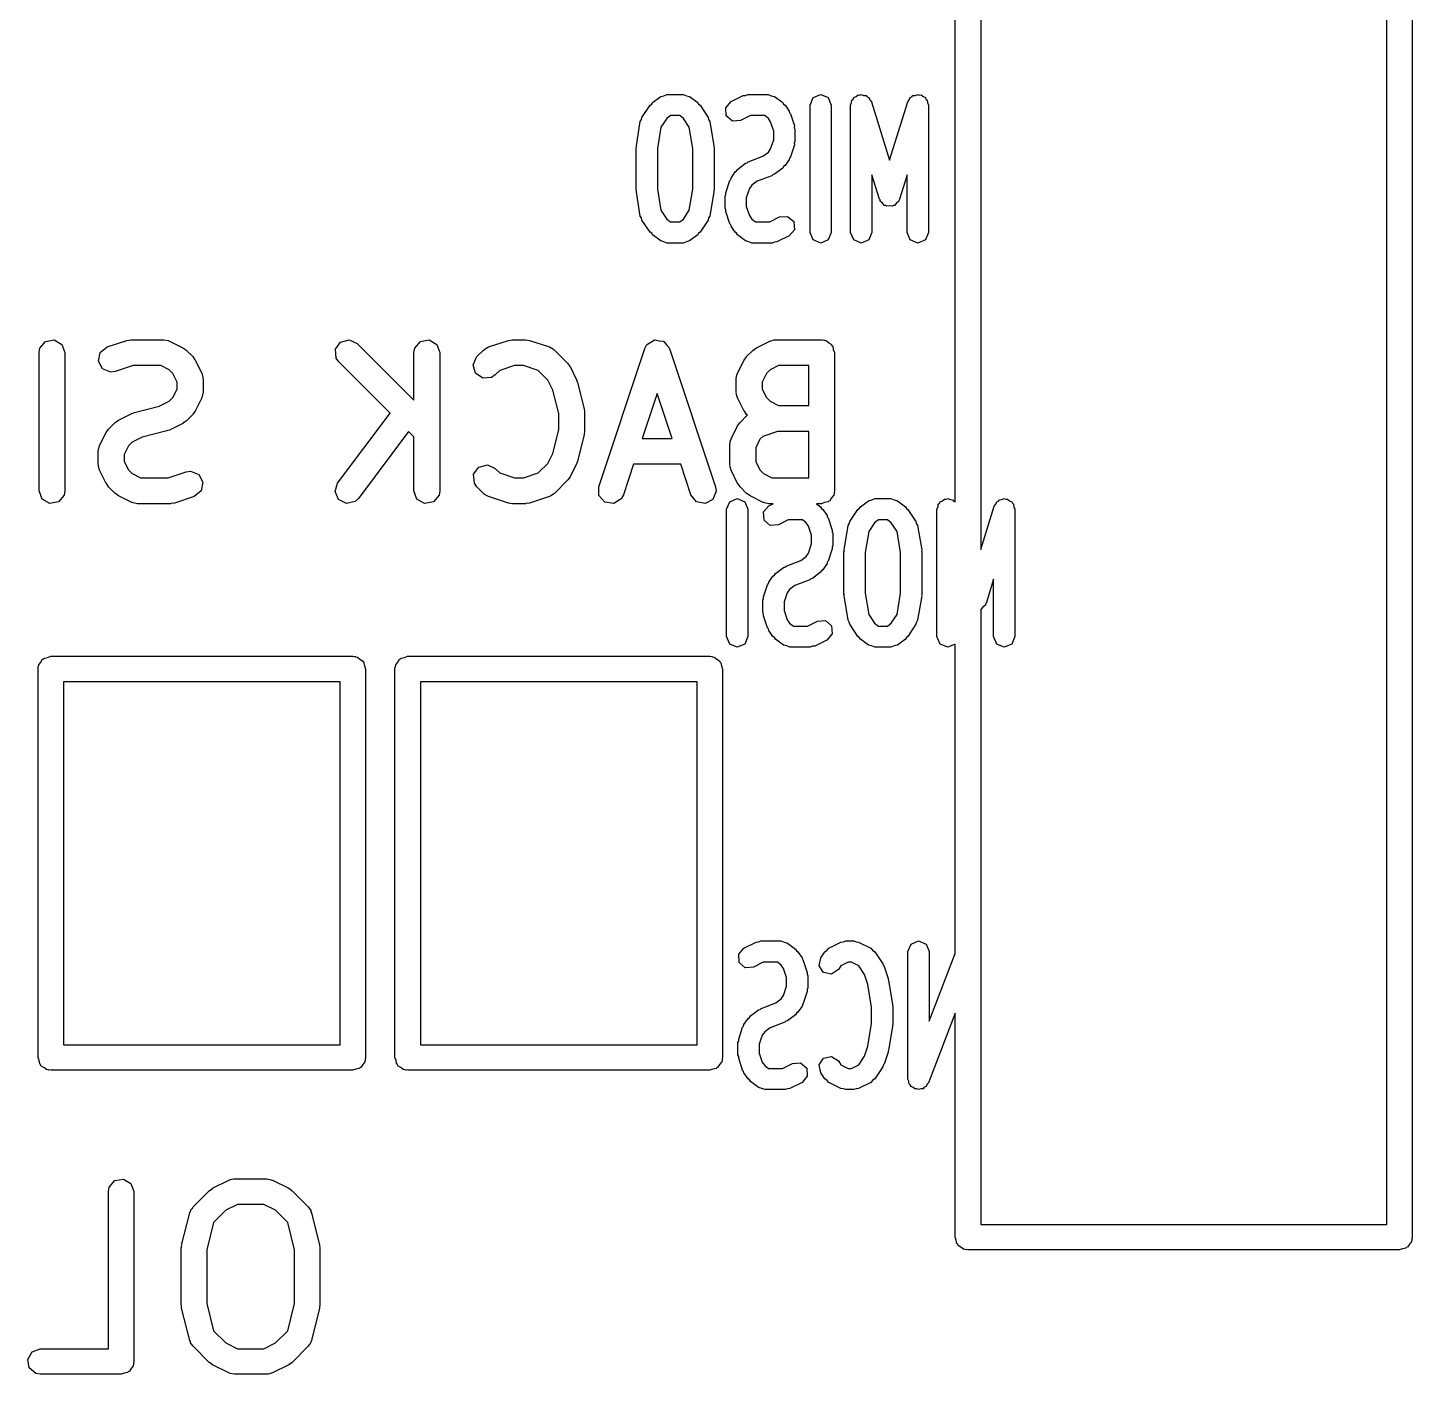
# Model space of a CAD drawing. Extents: x 62 to 223, y -188 to -37.
# Drawn here: x 98.29 to 106.43, y -79.08 to -71.15 of the extents above; entities that cross this region are included whole.
import ezdxf

# ---------------------------------------------------------------- set-up
doc = ezdxf.new("R2010")
doc.units = 0
doc.layers.add('BLACK', color=7, linetype='CONTINUOUS')

msp = doc.modelspace()

# ---------------------------------------------------------------- linework, layer by layer
at = {"layer": 'BLACK', "linetype": 'CONTINUOUS'}
for p, q in [((103.743, -73.9416), (103.743, -47.79)), ((106.433, -47.79), (106.433, -78.27)), ((103.893, -47.865), (103.893, -74.2229)), ((106.283, -78.195), (106.283, -47.865)), ((101.9, -71.6798), (101.948, -71.6083)), ((101.948, -71.6083), (101.957, -71.6023)), ((101.957, -71.6023), (101.962, -71.593)), ((101.962, -71.593), (102.01, -71.5573)), ((102.01, -71.5573), (102.029, -71.5524)), ((102.029, -71.5524), (102.047, -71.5448)), ((102.047, -71.5448), (102.142, -71.5448)), ((102.142, -71.5448), (102.161, -71.5524)), ((102.161, -71.5524), (102.18, -71.5573)), ((102.18, -71.5573), (102.228, -71.593)), ((102.228, -71.593), (102.233, -71.6023)), ((102.233, -71.6023), (102.242, -71.6083)), ((102.242, -71.6083), (102.29, -71.6798)), ((102.393, -71.6232), (102.424, -71.5871)), ((102.424, -71.5871), (102.495, -71.5514)), ((102.495, -71.5514), (102.51, -71.5504)), ((102.51, -71.5504), (102.523, -71.5448)), ((102.523, -71.5448), (102.642, -71.5448)), ((102.642, -71.5448), (102.661, -71.5524)), ((102.661, -71.5524), (102.68, -71.5573)), ((102.68, -71.5573), (102.728, -71.593)), ((102.728, -71.593), (102.733, -71.6023)), ((102.733, -71.6023), (102.742, -71.6083)), ((102.742, -71.6083), (102.766, -71.644)), ((102.889, -71.6073), (102.908, -71.5631)), ((102.889, -72.3573), (102.889, -71.6073)), ((102.908, -71.5631), (102.952, -71.5448)), ((102.952, -71.5448), (102.996, -71.5631)), ((102.996, -71.5631), (103.014, -71.6073)), ((103.014, -71.6073), (103.014, -72.3573)), ((103.128, -71.6073), (103.133, -71.5933)), ((103.128, -72.3573), (103.128, -71.6073)), ((103.133, -71.5933), (103.135, -71.5782)), ((103.135, -71.5782), (103.142, -71.572)), ((103.142, -71.572), (103.146, -71.5631)), ((103.146, -71.5631), (103.16, -71.5573)), ((103.16, -71.5573), (103.172, -71.5476)), ((103.172, -71.5476), (103.181, -71.5485)), ((103.181, -71.5485), (103.19, -71.5448)), ((103.19, -71.5448), (103.204, -71.5506)), ((103.204, -71.5506), (103.219, -71.552)), ((103.219, -71.552), (103.225, -71.5594)), ((103.225, -71.5594), (103.234, -71.5631)), ((103.234, -71.5631), (103.24, -71.5771)), ((103.24, -71.5771), (103.25, -71.5887)), ((103.25, -71.5887), (103.357, -71.9326)), ((103.357, -71.9326), (103.464, -71.5887)), ((103.464, -71.5887), (103.473, -71.5771)), ((103.473, -71.5771), (103.479, -71.5631)), ((103.479, -71.5631), (103.488, -71.5594)), ((103.488, -71.5594), (103.494, -71.552)), ((103.494, -71.552), (103.509, -71.5506)), ((103.509, -71.5506), (103.523, -71.5448)), ((103.523, -71.5448), (103.532, -71.5485)), ((103.532, -71.5485), (103.542, -71.5476)), ((103.542, -71.5476), (103.554, -71.5573)), ((103.554, -71.5573), (103.568, -71.5631)), ((103.568, -71.5631), (103.571, -71.572)), ((103.571, -71.572), (103.579, -71.5782)), ((103.579, -71.5782), (103.58, -71.5933)), ((103.58, -71.5933), (103.586, -71.6073)), ((103.586, -71.6073), (103.586, -72.3573)), ((101.89, -71.7042), (101.897, -71.6928)), ((101.897, -71.6928), (101.9, -71.6798)), ((102.046, -71.6866), (102.011, -71.7379)), ((102.068, -71.6698), (102.046, -71.6866)), ((102.122, -71.6698), (102.068, -71.6698)), ((102.144, -71.6866), (102.122, -71.6698)), ((102.178, -71.7379), (102.144, -71.6866)), ((102.29, -71.6798), (102.292, -71.6928)), ((102.292, -71.6928), (102.299, -71.7042)), ((102.396, -71.671), (102.393, -71.6232)), ((102.432, -71.7023), (102.396, -71.671)), ((102.48, -71.6989), (102.432, -71.7023)), ((102.538, -71.6698), (102.48, -71.6989)), ((102.622, -71.6698), (102.538, -71.6698)), ((102.644, -71.6866), (102.622, -71.6698)), ((102.657, -71.7064), (102.644, -71.6866)), ((102.766, -71.644), (102.768, -71.6525)), ((102.768, -71.6525), (102.773, -71.6589)), ((102.773, -71.6589), (102.797, -71.7304)), ((101.867, -71.847), (101.89, -71.7042)), ((102.011, -71.7379), (101.991, -71.8625)), ((102.199, -71.8625), (102.178, -71.7379)), ((102.299, -71.7042), (102.323, -71.847)), ((102.675, -71.7603), (102.657, -71.7064)), ((102.675, -71.8114), (102.675, -71.7603)), ((102.797, -71.7304), (102.796, -71.7406)), ((102.796, -71.7406), (102.8, -71.7501)), ((102.8, -71.7501), (102.8, -71.8216)), ((101.866, -71.8573), (101.868, -71.8523)), ((101.866, -72.1073), (101.866, -71.8573)), ((101.868, -71.8523), (101.867, -71.847)), ((101.991, -71.8625), (101.991, -72.1021)), ((102.199, -72.1021), (102.199, -71.8625)), ((102.323, -71.847), (102.322, -71.8523)), ((102.322, -71.8523), (102.324, -71.8573)), ((102.324, -71.8573), (102.324, -72.1073)), ((102.657, -71.8653), (102.675, -71.8114)), ((102.797, -71.8413), (102.773, -71.9128)), ((102.8, -71.8216), (102.796, -71.8311)), ((102.796, -71.8311), (102.797, -71.8413)), ((102.519, -71.9479), (102.525, -71.9416)), ((102.525, -71.9416), (102.612, -71.9091)), ((102.612, -71.9091), (102.644, -71.8851)), ((102.644, -71.8851), (102.657, -71.8653)), ((102.766, -71.9277), (102.742, -71.9634)), ((102.768, -71.9192), (102.766, -71.9277)), ((102.773, -71.9128), (102.768, -71.9192)), ((102.424, -72.0369), (102.448, -72.0012)), ((102.448, -72.0012), (102.457, -71.9952)), ((102.457, -71.9952), (102.462, -71.9859)), ((102.462, -71.9859), (102.51, -71.9501)), ((102.51, -71.9501), (102.519, -71.9479)), ((102.664, -72.023), (102.578, -72.0555)), ((102.671, -72.0167), (102.664, -72.023)), ((102.68, -72.0144), (102.671, -72.0167)), ((102.728, -71.9787), (102.68, -72.0144)), ((102.733, -71.9694), (102.728, -71.9787)), ((102.742, -71.9634), (102.733, -71.9694)), ((103.297, -72.1616), (103.253, -72.0186)), ((103.253, -72.0186), (103.253, -72.3573)), ((103.461, -72.0186), (103.416, -72.1616)), ((103.461, -72.3573), (103.461, -72.0186)), ((101.868, -72.1123), (101.866, -72.1073)), ((101.991, -72.1021), (102.011, -72.2266)), ((102.178, -72.2266), (102.199, -72.1021)), ((102.324, -72.1073), (102.322, -72.1123)), ((102.393, -72.1232), (102.417, -72.0518)), ((102.417, -72.0518), (102.422, -72.0453)), ((102.422, -72.0453), (102.424, -72.0369)), ((102.532, -72.0993), (102.514, -72.1531)), ((102.546, -72.0794), (102.532, -72.0993)), ((102.578, -72.0555), (102.546, -72.0794)), ((101.867, -72.1176), (101.868, -72.1123)), ((101.89, -72.2604), (101.867, -72.1176)), ((102.323, -72.1176), (102.299, -72.2604)), ((102.322, -72.1123), (102.323, -72.1176)), ((102.389, -72.143), (102.393, -72.1335)), ((102.389, -72.2144), (102.389, -72.143)), ((102.393, -72.1335), (102.393, -72.1232)), ((102.514, -72.1531), (102.514, -72.2043)), ((103.301, -72.1661), (103.297, -72.1616)), ((103.301, -72.1721), (103.301, -72.1661)), ((103.316, -72.184), (103.301, -72.1721)), ((103.328, -72.1983), (103.316, -72.184)), ((103.398, -72.184), (103.386, -72.1983)), ((103.412, -72.1721), (103.398, -72.184)), ((103.413, -72.1661), (103.412, -72.1721)), ((103.416, -72.1616), (103.413, -72.1661)), ((101.897, -72.2717), (101.89, -72.2604)), ((102.011, -72.2266), (102.046, -72.278)), ((102.144, -72.278), (102.178, -72.2266)), ((102.299, -72.2604), (102.292, -72.2717)), ((102.393, -72.2239), (102.389, -72.2144)), ((102.393, -72.2342), (102.393, -72.2239)), ((102.417, -72.3056), (102.393, -72.2342)), ((102.514, -72.2043), (102.532, -72.2582)), ((102.532, -72.2582), (102.546, -72.278)), ((102.652, -72.2948), (102.71, -72.2657)), ((102.71, -72.2657), (102.757, -72.2623)), ((102.757, -72.2623), (102.794, -72.2936)), ((103.334, -72.1989), (103.328, -72.1983)), ((103.338, -72.2027), (103.334, -72.1989)), ((103.357, -72.201), (103.338, -72.2027)), ((103.375, -72.2027), (103.357, -72.201)), ((103.38, -72.1989), (103.375, -72.2027)), ((103.386, -72.1983), (103.38, -72.1989)), ((101.9, -72.2848), (101.897, -72.2717)), ((101.948, -72.3562), (101.9, -72.2848)), ((102.046, -72.278), (102.068, -72.2948)), ((102.068, -72.2948), (102.122, -72.2948)), ((102.122, -72.2948), (102.144, -72.278)), ((102.29, -72.2848), (102.242, -72.3562)), ((102.292, -72.2717), (102.29, -72.2848)), ((102.422, -72.3121), (102.417, -72.3056)), ((102.424, -72.3205), (102.422, -72.3121)), ((102.448, -72.3562), (102.424, -72.3205)), ((102.546, -72.278), (102.568, -72.2948)), ((102.568, -72.2948), (102.652, -72.2948)), ((102.797, -72.3413), (102.766, -72.3775)), ((102.794, -72.2936), (102.797, -72.3413)), ((101.957, -72.3623), (101.948, -72.3562)), ((101.962, -72.3716), (101.957, -72.3623)), ((102.01, -72.4073), (101.962, -72.3716)), ((102.029, -72.4122), (102.01, -72.4073)), ((102.047, -72.4198), (102.029, -72.4122)), ((102.142, -72.4198), (102.047, -72.4198)), ((102.161, -72.4122), (102.142, -72.4198)), ((102.18, -72.4073), (102.161, -72.4122)), ((102.228, -72.3716), (102.18, -72.4073)), ((102.233, -72.3623), (102.228, -72.3716)), ((102.242, -72.3562), (102.233, -72.3623)), ((102.457, -72.3623), (102.448, -72.3562)), ((102.462, -72.3716), (102.457, -72.3623)), ((102.51, -72.4073), (102.462, -72.3716)), ((102.529, -72.4122), (102.51, -72.4073)), ((102.547, -72.4198), (102.529, -72.4122)), ((102.666, -72.4198), (102.547, -72.4198)), ((102.68, -72.4142), (102.666, -72.4198)), ((102.694, -72.4132), (102.68, -72.4142)), ((102.766, -72.3775), (102.694, -72.4132)), ((102.908, -72.4015), (102.889, -72.3573)), ((102.952, -72.4198), (102.908, -72.4015)), ((102.996, -72.4015), (102.952, -72.4198)), ((103.014, -72.3573), (102.996, -72.4015)), ((103.146, -72.4015), (103.128, -72.3573)), ((103.19, -72.4198), (103.146, -72.4015)), ((103.234, -72.4015), (103.19, -72.4198)), ((103.253, -72.3573), (103.234, -72.4015)), ((103.479, -72.4015), (103.461, -72.3573)), ((103.523, -72.4198), (103.479, -72.4015)), ((103.568, -72.4015), (103.523, -72.4198)), ((103.586, -72.3573), (103.568, -72.4015)), ((98.3567, -73.0385), (98.3902, -72.9986)), ((98.3902, -72.9986), (98.4416, -72.9896)), ((98.4416, -72.9896), (98.4867, -73.0156)), ((98.7526, -73.031), (98.8687, -72.9923)), ((98.8687, -72.9923), (98.8912, -72.989)), ((98.8912, -72.989), (98.8928, -72.9884)), ((98.8928, -72.9884), (99.0863, -72.9884)), ((99.0863, -72.9884), (99.1124, -72.993)), ((99.1124, -72.993), (99.1159, -72.9959)), ((99.1159, -72.9959), (99.1204, -72.9965)), ((99.1204, -72.9965), (99.1978, -73.0352)), ((100.096, -73.0449), (100.126, -73.0022)), ((100.126, -73.0022), (100.177, -72.9887)), ((100.177, -72.9887), (100.224, -73.0107)), ((100.563, -73.0385), (100.596, -72.9986)), ((100.596, -72.9986), (100.648, -72.9896)), ((100.648, -72.9896), (100.693, -73.0156)), ((100.997, -73.031), (101.114, -72.9923)), ((101.114, -72.9923), (101.136, -72.989)), ((101.136, -72.989), (101.138, -72.9884)), ((101.138, -72.9884), (101.215, -72.9884)), ((101.215, -72.9884), (101.238, -72.9924)), ((101.238, -72.9924), (101.239, -72.9923)), ((101.239, -72.9923), (101.355, -73.031)), ((101.932, -73.0141), (101.953, -73.0026)), ((101.953, -73.0026), (101.974, -72.99)), ((101.974, -72.99), (101.976, -72.9903)), ((101.976, -72.9903), (101.978, -72.9892)), ((101.978, -72.9892), (102.002, -72.9941)), ((102.002, -72.9941), (102.025, -72.9976)), ((102.025, -72.9976), (102.027, -72.9992)), ((102.027, -72.9992), (102.029, -72.9997)), ((102.029, -72.9997), (102.044, -73.0186)), ((102.574, -73.0352), (102.652, -72.9965)), ((102.652, -72.9965), (102.677, -72.9889)), ((102.677, -72.9889), (102.682, -72.99)), ((102.682, -72.99), (102.686, -72.9884)), ((102.686, -72.9884), (102.957, -72.9884)), ((102.957, -72.9884), (102.967, -72.9902)), ((102.967, -72.9902), (102.97, -72.9896)), ((102.97, -72.9896), (102.973, -72.9913)), ((102.973, -72.9913), (102.983, -72.993)), ((102.983, -72.993), (102.998, -73.0057)), ((98.3521, -73.0646), (98.3567, -73.0385)), ((98.3521, -73.8774), (98.3521, -73.0646)), ((98.4867, -73.0156), (98.5045, -73.0646)), ((98.5045, -73.0646), (98.5045, -73.8774)), ((98.7013, -73.1145), (98.7118, -73.0634)), ((98.7118, -73.0634), (98.7526, -73.031)), ((99.1978, -73.0352), (99.2161, -73.0487)), ((99.2161, -73.0487), (99.2176, -73.0494)), ((99.2176, -73.0494), (99.2563, -73.0881)), ((100.101, -73.0968), (100.096, -73.0449)), ((100.224, -73.0107), (100.558, -73.3451)), ((100.558, -73.0646), (100.563, -73.0385)), ((100.558, -73.3451), (100.558, -73.0646)), ((100.693, -73.0156), (100.711, -73.0646)), ((100.711, -73.0646), (100.711, -73.8774)), ((100.929, -73.0881), (100.968, -73.0494)), ((100.968, -73.0494), (100.989, -73.0343)), ((100.989, -73.0343), (100.994, -73.0339)), ((100.994, -73.0339), (100.997, -73.031)), ((101.355, -73.031), (101.379, -73.0436)), ((101.379, -73.0436), (101.381, -73.0475)), ((101.381, -73.0475), (101.385, -73.0494)), ((101.385, -73.0494), (101.462, -73.1268)), ((101.646, -73.8533), (101.917, -73.0405)), ((101.917, -73.0405), (101.929, -73.0172)), ((101.929, -73.0172), (101.931, -73.0161)), ((101.931, -73.0161), (101.932, -73.0141)), ((102.044, -73.0186), (102.06, -73.0366)), ((102.06, -73.0366), (102.06, -73.0388)), ((102.06, -73.0388), (102.061, -73.0405)), ((102.061, -73.0405), (102.332, -73.8533)), ((102.516, -73.0881), (102.555, -73.0494)), ((102.555, -73.0494), (102.573, -73.0364)), ((102.573, -73.0364), (102.574, -73.0352)), ((102.998, -73.0057), (103.015, -73.0156)), ((103.015, -73.0156), (103.018, -73.0221)), ((103.018, -73.0221), (103.023, -73.0265)), ((103.023, -73.0265), (103.026, -73.046)), ((103.026, -73.046), (103.033, -73.0646)), ((103.033, -73.0646), (103.033, -73.8774)), ((98.7261, -73.1603), (98.7013, -73.1145)), ((98.7746, -73.1795), (98.7261, -73.1603)), ((98.9052, -73.1408), (98.8008, -73.1756)), ((99.0683, -73.1408), (98.9052, -73.1408)), ((99.1186, -73.1659), (99.0683, -73.1408)), ((99.1398, -73.1872), (99.1186, -73.1659)), ((99.2563, -73.0881), (99.2694, -73.1068)), ((99.2694, -73.1068), (99.2706, -73.1079)), ((99.2706, -73.1079), (99.3093, -73.1854)), ((100.116, -73.1185), (100.101, -73.0968)), ((100.418, -73.4201), (100.116, -73.1185)), ((100.907, -73.1354), (100.929, -73.0881)), ((100.92, -73.1857), (100.907, -73.1354)), ((101.15, -73.1408), (101.063, -73.1699)), ((101.203, -73.1408), (101.15, -73.1408)), ((101.29, -73.1699), (101.203, -73.1408)), ((101.462, -73.1268), (101.476, -73.1455)), ((101.476, -73.1455), (101.477, -73.1466)), ((101.477, -73.1466), (101.515, -73.224)), ((102.463, -73.1854), (102.502, -73.1079)), ((102.502, -73.1079), (102.515, -73.0896)), ((102.515, -73.0896), (102.516, -73.0881)), ((102.654, -73.1659), (102.632, -73.1872)), ((102.704, -73.1408), (102.654, -73.1659)), ((102.881, -73.1408), (102.704, -73.1408)), ((102.881, -73.3755), (102.881, -73.1408)), ((98.8008, -73.1756), (98.7746, -73.1795)), ((99.1649, -73.2374), (99.1398, -73.1872)), ((99.1649, -73.2789), (99.1649, -73.2374)), ((99.3093, -73.1854), (99.3168, -73.2107)), ((99.3168, -73.2107), (99.3158, -73.2152)), ((99.3158, -73.2152), (99.3173, -73.2194)), ((99.3173, -73.2194), (99.3173, -73.2968)), ((100.963, -73.2156), (100.92, -73.1857)), ((101.015, -73.2111), (100.963, -73.2156)), ((101.037, -73.1959), (101.015, -73.2111)), ((101.063, -73.1699), (101.037, -73.1959)), ((101.346, -73.2259), (101.29, -73.1699)), ((101.375, -73.2847), (101.346, -73.2259)), ((101.515, -73.224), (101.519, -73.2367)), ((101.519, -73.2367), (101.521, -73.2397)), ((101.521, -73.2397), (101.56, -73.3945)), ((102.455, -73.2194), (102.459, -73.1934)), ((102.455, -73.2968), (102.455, -73.2194)), ((102.459, -73.1934), (102.462, -73.1899)), ((102.462, -73.1899), (102.463, -73.1854)), ((102.632, -73.1872), (102.607, -73.2374)), ((102.607, -73.2374), (102.607, -73.2789)), ((99.1186, -73.3503), (99.1398, -73.3291)), ((99.1398, -73.3291), (99.1649, -73.2789)), ((99.3098, -73.3264), (99.3093, -73.3309)), ((99.3127, -73.3229), (99.3098, -73.3264)), ((99.3173, -73.2968), (99.3127, -73.3229)), ((101.41, -73.4223), (101.375, -73.2847)), ((101.989, -73.3056), (101.901, -73.569)), ((102.077, -73.569), (101.989, -73.3056)), ((102.456, -73.3011), (102.455, -73.2968)), ((102.455, -73.3055), (102.456, -73.3011)), ((102.463, -73.3309), (102.455, -73.3055)), ((102.607, -73.2789), (102.632, -73.3291)), ((102.632, -73.3291), (102.654, -73.3503)), ((98.913, -73.4164), (99.0597, -73.3798)), ((99.0597, -73.3798), (99.1186, -73.3503)), ((99.2706, -73.4083), (99.257, -73.4266)), ((99.3093, -73.3309), (99.2706, -73.4083)), ((101.56, -73.3945), (101.561, -73.4096)), ((101.561, -73.4096), (101.562, -73.4129)), ((102.502, -73.4083), (102.463, -73.3309)), ((102.503, -73.4095), (102.502, -73.4083)), ((102.516, -73.4281), (102.503, -73.4095)), ((102.654, -73.3503), (102.704, -73.3755)), ((102.704, -73.3755), (102.881, -73.3755)), ((98.7615, -73.5139), (98.8002, -73.4752)), ((98.8002, -73.4752), (98.8189, -73.4621)), ((98.8189, -73.4621), (98.82, -73.4609)), ((98.82, -73.4609), (98.8974, -73.4222)), ((98.8974, -73.4222), (98.91, -73.4185)), ((98.91, -73.4185), (98.913, -73.4164)), ((99.1978, -73.4811), (99.1204, -73.5198)), ((99.1989, -73.4799), (99.1978, -73.4811)), ((99.2176, -73.4668), (99.1989, -73.4799)), ((99.2563, -73.4281), (99.2176, -73.4668)), ((99.257, -73.4266), (99.2563, -73.4281)), ((100.109, -73.8317), (100.418, -73.4201)), ((101.41, -73.5197), (101.41, -73.4223)), ((101.562, -73.4129), (101.562, -73.5291)), ((102.463, -73.495), (102.476, -73.4767)), ((102.476, -73.4767), (102.477, -73.4752)), ((102.477, -73.4752), (102.516, -73.4365)), ((102.521, -73.433), (102.516, -73.4281)), ((102.516, -73.4365), (102.521, -73.433)), ((98.7085, -73.6111), (98.7472, -73.5337)), ((98.7472, -73.5337), (98.7608, -73.5154)), ((98.7608, -73.5154), (98.7615, -73.5139)), ((98.9581, -73.5623), (98.8992, -73.5917)), ((99.1048, -73.5256), (98.9581, -73.5623)), ((99.1078, -73.5236), (99.1048, -73.5256)), ((99.1204, -73.5198), (99.1078, -73.5236)), ((100.527, -73.529), (100.231, -73.9231)), ((100.558, -73.5606), (100.527, -73.529)), ((100.558, -73.8774), (100.558, -73.5606)), ((101.375, -73.6573), (101.41, -73.5197)), ((101.56, -73.5475), (101.521, -73.7024)), ((101.562, -73.5291), (101.56, -73.544)), ((101.56, -73.544), (101.56, -73.5475)), ((101.901, -73.569), (102.077, -73.569)), ((102.424, -73.5724), (102.463, -73.495)), ((102.424, -73.5769), (102.424, -73.5724)), ((102.594, -73.5742), (102.569, -73.6245)), ((102.611, -73.557), (102.594, -73.5742)), ((102.698, -73.5279), (102.611, -73.557)), ((102.881, -73.5279), (102.698, -73.5279)), ((102.881, -73.8012), (102.881, -73.5279)), ((98.7005, -73.6452), (98.7051, -73.6191)), ((98.7005, -73.7226), (98.7005, -73.6452)), ((98.7051, -73.6191), (98.708, -73.6156)), ((98.708, -73.6156), (98.7085, -73.6111)), ((98.878, -73.6129), (98.8529, -73.6632)), ((98.8992, -73.5917), (98.878, -73.6129)), ((102.416, -73.6065), (102.421, -73.5804)), ((102.416, -73.7226), (102.416, -73.6065)), ((102.421, -73.5804), (102.424, -73.5769)), ((102.569, -73.6245), (102.569, -73.7046)), ((98.702, -73.7269), (98.7005, -73.7226)), ((98.701, -73.7313), (98.702, -73.7269)), ((98.7085, -73.7567), (98.701, -73.7313)), ((98.8529, -73.6632), (98.8529, -73.7046)), ((98.8529, -73.7046), (98.878, -73.7549)), ((100.939, -73.7376), (100.99, -73.7241)), ((100.99, -73.7241), (101.037, -73.7461)), ((101.29, -73.7721), (101.346, -73.7162)), ((101.346, -73.7162), (101.375, -73.6573)), ((101.515, -73.718), (101.477, -73.7954)), ((101.516, -73.7144), (101.515, -73.718)), ((101.521, -73.7024), (101.516, -73.7144)), ((101.851, -73.7214), (101.791, -73.9015)), ((102.128, -73.7214), (101.851, -73.7214)), ((102.188, -73.9015), (102.128, -73.7214)), ((102.418, -73.7269), (102.416, -73.7226)), ((102.417, -73.7313), (102.418, -73.7269)), ((102.424, -73.7567), (102.417, -73.7313)), ((102.569, -73.7046), (102.594, -73.7549)), ((98.7472, -73.8341), (98.7085, -73.7567)), ((98.878, -73.7549), (98.8992, -73.7761)), ((98.8992, -73.7761), (98.9495, -73.8012)), ((98.9495, -73.8012), (99.1127, -73.8012)), ((99.1127, -73.8012), (99.217, -73.7664)), ((99.217, -73.7664), (99.2432, -73.7625)), ((99.2432, -73.7625), (99.2917, -73.7817)), ((99.2917, -73.7817), (99.3165, -73.8275)), ((100.909, -73.7803), (100.939, -73.7376)), ((100.914, -73.8322), (100.909, -73.7803)), ((101.037, -73.7461), (101.063, -73.7721)), ((101.063, -73.7721), (101.15, -73.8012)), ((101.15, -73.8012), (101.203, -73.8012)), ((101.203, -73.8012), (101.29, -73.7721)), ((101.462, -73.8152), (101.385, -73.8926)), ((101.463, -73.8137), (101.462, -73.8152)), ((101.477, -73.7954), (101.463, -73.8137)), ((102.463, -73.8341), (102.424, -73.7567)), ((102.594, -73.7549), (102.615, -73.7761)), ((102.615, -73.7761), (102.665, -73.8012)), ((102.665, -73.8012), (102.881, -73.8012)), ((98.37, -73.9264), (98.3521, -73.8774)), ((98.5045, -73.8774), (98.4999, -73.9035)), ((98.7484, -73.8352), (98.7472, -73.8341)), ((98.7615, -73.8539), (98.7484, -73.8352)), ((98.8002, -73.8926), (98.7615, -73.8539)), ((98.8017, -73.8933), (98.8002, -73.8926)), ((98.82, -73.9069), (98.8017, -73.8933)), ((99.3061, -73.8786), (99.2652, -73.911)), ((99.3165, -73.8275), (99.3061, -73.8786)), ((100.094, -73.8816), (100.109, -73.8317)), ((100.114, -73.9295), (100.094, -73.8816)), ((100.576, -73.9264), (100.558, -73.8774)), ((100.711, -73.8774), (100.706, -73.9035)), ((100.929, -73.8539), (100.914, -73.8322)), ((100.968, -73.8926), (100.929, -73.8539)), ((100.972, -73.8945), (100.968, -73.8926)), ((100.974, -73.8984), (100.972, -73.8945)), ((100.997, -73.911), (100.974, -73.8984)), ((101.385, -73.8926), (101.363, -73.9078)), ((101.647, -73.9054), (101.646, -73.8533)), ((102.336, -73.8795), (102.317, -73.928)), ((102.332, -73.8533), (102.336, -73.8795)), ((102.464, -73.8352), (102.463, -73.8341)), ((102.477, -73.8539), (102.464, -73.8352)), ((102.516, -73.8926), (102.477, -73.8539)), ((102.517, -73.8933), (102.516, -73.8926)), ((102.536, -73.9069), (102.517, -73.8933)), ((103.03, -73.8936), (103.028, -73.9035)), ((103.032, -73.8906), (103.03, -73.8936)), ((103.033, -73.8774), (103.031, -73.8873)), ((103.031, -73.8873), (103.032, -73.8906)), ((98.4151, -73.9525), (98.37, -73.9264)), ((98.4664, -73.9434), (98.4151, -73.9525)), ((98.4999, -73.9035), (98.4664, -73.9434)), ((98.8974, -73.9456), (98.82, -73.9069)), ((98.902, -73.9461), (98.8974, -73.9456)), ((98.9054, -73.949), (98.902, -73.9461)), ((98.9315, -73.9536), (98.9054, -73.949)), ((99.125, -73.9536), (98.9315, -73.9536)), ((99.1266, -73.953), (99.125, -73.9536)), ((99.1491, -73.9497), (99.1266, -73.953)), ((99.2652, -73.911), (99.1491, -73.9497)), ((100.161, -73.9531), (100.114, -73.9295)), ((100.212, -73.9412), (100.161, -73.9531)), ((100.231, -73.9231), (100.212, -73.9412)), ((100.621, -73.9525), (100.576, -73.9264)), ((100.673, -73.9434), (100.621, -73.9525)), ((100.706, -73.9035), (100.673, -73.9434)), ((101.114, -73.9497), (100.997, -73.911)), ((101.115, -73.9497), (101.114, -73.9497)), ((101.138, -73.9536), (101.115, -73.9497)), ((101.215, -73.9536), (101.138, -73.9536)), ((101.217, -73.953), (101.215, -73.9536)), ((101.239, -73.9497), (101.217, -73.953)), ((101.355, -73.911), (101.239, -73.9497)), ((101.359, -73.9082), (101.355, -73.911)), ((101.363, -73.9078), (101.359, -73.9082)), ((101.682, -73.9444), (101.647, -73.9054)), ((101.734, -73.9521), (101.682, -73.9444)), ((101.778, -73.9248), (101.734, -73.9521)), ((101.791, -73.9015), (101.778, -73.9248)), ((102.22, -73.9423), (102.188, -73.9015)), ((102.271, -73.9528), (102.22, -73.9423)), ((102.317, -73.928), (102.271, -73.9528)), ((102.398, -73.9858), (102.416, -73.9416)), ((102.416, -73.9416), (102.46, -73.9233)), ((102.46, -73.9233), (102.505, -73.9416)), ((102.505, -73.9416), (102.523, -73.9858)), ((102.613, -73.9456), (102.536, -73.9069)), ((102.618, -73.9461), (102.613, -73.9456)), ((102.615, -74.0017), (102.647, -73.9656)), ((102.621, -73.949), (102.618, -73.9461)), ((102.647, -73.9536), (102.621, -73.949)), ((102.647, -73.9656), (102.671, -73.9536)), ((102.671, -73.9536), (102.647, -73.9536)), ((102.957, -73.9536), (102.927, -73.9536)), ((102.927, -73.9536), (102.95, -73.9715)), ((102.95, -73.9715), (102.956, -73.9808)), ((102.956, -73.9808), (102.965, -73.9868)), ((102.975, -73.9468), (102.957, -73.9536)), ((102.995, -73.9434), (102.975, -73.9468)), ((102.999, -73.9381), (102.995, -73.9434)), ((103.006, -73.9358), (102.999, -73.9381)), ((103.016, -73.9186), (103.006, -73.9358)), ((103.028, -73.9035), (103.016, -73.9186)), ((103.17, -73.9868), (103.179, -73.9808)), ((103.179, -73.9808), (103.185, -73.9715)), ((103.185, -73.9715), (103.233, -73.9358)), ((103.233, -73.9358), (103.252, -73.9309)), ((103.252, -73.9309), (103.27, -73.9233)), ((103.27, -73.9233), (103.365, -73.9233)), ((103.365, -73.9233), (103.384, -73.9309)), ((103.384, -73.9309), (103.403, -73.9358)), ((103.403, -73.9358), (103.45, -73.9715)), ((103.45, -73.9715), (103.456, -73.9808)), ((103.456, -73.9808), (103.465, -73.9868)), ((103.636, -73.9858), (103.642, -73.9718)), ((103.642, -73.9718), (103.643, -73.9567)), ((103.643, -73.9567), (103.651, -73.9505)), ((103.651, -73.9505), (103.654, -73.9416)), ((103.654, -73.9416), (103.668, -73.9358)), ((103.668, -73.9358), (103.68, -73.9261)), ((103.68, -73.9261), (103.69, -73.927)), ((103.69, -73.927), (103.699, -73.9233)), ((103.699, -73.9233), (103.713, -73.9291)), ((103.713, -73.9291), (103.728, -73.9305)), ((103.728, -73.9305), (103.734, -73.9379)), ((103.734, -73.9379), (103.743, -73.9416)), ((103.893, -74.2229), (103.972, -73.9672)), ((103.972, -73.9672), (103.982, -73.9556)), ((103.982, -73.9556), (103.988, -73.9416)), ((103.988, -73.9416), (103.997, -73.9379)), ((103.997, -73.9379), (104.003, -73.9305)), ((104.003, -73.9305), (104.018, -73.9291)), ((104.018, -73.9291), (104.032, -73.9233)), ((104.032, -73.9233), (104.041, -73.927)), ((104.041, -73.927), (104.05, -73.9261)), ((104.05, -73.9261), (104.062, -73.9358)), ((104.062, -73.9358), (104.076, -73.9416)), ((104.076, -73.9416), (104.08, -73.9505)), ((104.08, -73.9505), (104.087, -73.9567)), ((104.087, -73.9567), (104.089, -73.9718)), ((104.089, -73.9718), (104.094, -73.9858)), ((102.398, -74.7358), (102.398, -73.9858)), ((102.523, -73.9858), (102.523, -74.7358)), ((102.619, -74.0494), (102.615, -74.0017)), ((102.655, -74.0808), (102.619, -74.0494)), ((102.761, -74.0483), (102.703, -74.0774)), ((102.844, -74.0483), (102.761, -74.0483)), ((102.867, -74.0651), (102.844, -74.0483)), ((102.965, -73.9868), (102.989, -74.0225)), ((102.989, -74.0225), (102.99, -74.031)), ((102.99, -74.031), (102.996, -74.0374)), ((102.996, -74.0374), (103.02, -74.1089)), ((103.12, -74.0713), (103.123, -74.0583)), ((103.123, -74.0583), (103.17, -73.9868)), ((103.291, -74.0483), (103.268, -74.0651)), ((103.344, -74.0483), (103.291, -74.0483)), ((103.367, -74.0651), (103.344, -74.0483)), ((103.465, -73.9868), (103.512, -74.0583)), ((103.512, -74.0583), (103.515, -74.0713)), ((103.636, -74.7358), (103.636, -73.9858)), ((104.094, -73.9858), (104.094, -74.7358)), ((102.703, -74.0774), (102.655, -74.0808)), ((102.88, -74.0849), (102.867, -74.0651)), ((102.898, -74.1388), (102.88, -74.0849)), ((102.898, -74.1899), (102.898, -74.1388)), ((103.02, -74.1089), (103.019, -74.1191)), ((103.019, -74.1191), (103.023, -74.1286)), ((103.023, -74.1286), (103.023, -74.2001)), ((103.089, -74.2255), (103.113, -74.0827)), ((103.113, -74.0827), (103.12, -74.0713)), ((103.234, -74.1164), (103.213, -74.241)), ((103.268, -74.0651), (103.234, -74.1164)), ((103.401, -74.1164), (103.367, -74.0651)), ((103.422, -74.241), (103.401, -74.1164)), ((103.515, -74.0713), (103.522, -74.0827)), ((103.522, -74.0827), (103.546, -74.2255)), ((102.88, -74.2438), (102.898, -74.1899)), ((103.02, -74.2198), (102.996, -74.2913)), ((103.023, -74.2001), (103.019, -74.2096)), ((103.019, -74.2096), (103.02, -74.2198)), ((103.091, -74.2308), (103.089, -74.2255)), ((103.546, -74.2255), (103.545, -74.2308)), ((102.748, -74.3201), (102.835, -74.2876)), ((102.835, -74.2876), (102.867, -74.2636)), ((102.867, -74.2636), (102.88, -74.2438)), ((102.989, -74.3062), (102.965, -74.3419)), ((102.99, -74.2977), (102.989, -74.3062)), ((102.996, -74.2913), (102.99, -74.2977)), ((103.088, -74.2358), (103.091, -74.2308)), ((103.088, -74.4858), (103.088, -74.2358)), ((103.213, -74.241), (103.213, -74.4806)), ((103.422, -74.4806), (103.422, -74.241)), ((103.545, -74.2308), (103.547, -74.2358)), ((103.547, -74.2358), (103.547, -74.4858)), ((102.647, -74.4154), (102.67, -74.3797)), ((102.67, -74.3797), (102.679, -74.3737)), ((102.679, -74.3737), (102.685, -74.3644)), ((102.685, -74.3644), (102.733, -74.3286)), ((102.733, -74.3286), (102.741, -74.3264)), ((102.741, -74.3264), (102.748, -74.3201)), ((102.95, -74.3572), (102.903, -74.3929)), ((102.956, -74.3479), (102.95, -74.3572)), ((102.965, -74.3419), (102.956, -74.3479)), ((102.615, -74.5017), (102.639, -74.4303)), ((102.639, -74.4303), (102.645, -74.4238)), ((102.645, -74.4238), (102.647, -74.4154)), ((102.768, -74.4579), (102.755, -74.4778)), ((102.8, -74.434), (102.768, -74.4579)), ((102.887, -74.4015), (102.8, -74.434)), ((102.894, -74.3952), (102.887, -74.4015)), ((102.903, -74.3929), (102.894, -74.3952)), ((103.969, -74.3971), (103.925, -74.5401)), ((103.969, -74.7358), (103.969, -74.3971)), ((102.612, -74.5215), (102.616, -74.512)), ((102.612, -74.5929), (102.612, -74.5215)), ((102.616, -74.512), (102.615, -74.5017)), ((102.755, -74.4778), (102.737, -74.5316)), ((102.737, -74.5316), (102.737, -74.5828)), ((103.091, -74.4908), (103.088, -74.4858)), ((103.089, -74.4961), (103.091, -74.4908)), ((103.113, -74.6389), (103.089, -74.4961)), ((103.213, -74.4806), (103.234, -74.6051)), ((103.401, -74.6051), (103.422, -74.4806)), ((103.546, -74.4961), (103.522, -74.6389)), ((103.547, -74.4858), (103.545, -74.4908)), ((103.545, -74.4908), (103.546, -74.4961)), ((103.921, -74.5506), (103.906, -74.5625)), ((103.925, -74.5401), (103.921, -74.5446)), ((103.921, -74.5446), (103.921, -74.5506)), ((102.616, -74.6024), (102.612, -74.5929)), ((102.615, -74.6127), (102.616, -74.6024)), ((102.639, -74.6841), (102.615, -74.6127)), ((102.737, -74.5828), (102.755, -74.6367)), ((103.234, -74.6051), (103.268, -74.6565)), ((103.367, -74.6565), (103.401, -74.6051)), ((103.894, -74.5768), (103.893, -74.577)), ((103.893, -74.577), (103.893, -78.195)), ((103.906, -74.5625), (103.894, -74.5768)), ((102.645, -74.6906), (102.639, -74.6841)), ((102.647, -74.699), (102.645, -74.6906)), ((102.67, -74.7347), (102.647, -74.699)), ((102.755, -74.6367), (102.768, -74.6565)), ((102.768, -74.6565), (102.791, -74.6733)), ((102.791, -74.6733), (102.874, -74.6733)), ((102.874, -74.6733), (102.933, -74.6442)), ((102.933, -74.6442), (102.98, -74.6408)), ((102.98, -74.6408), (103.016, -74.6721)), ((103.016, -74.6721), (103.02, -74.7198)), ((103.12, -74.6502), (103.113, -74.6389)), ((103.123, -74.6633), (103.12, -74.6502)), ((103.17, -74.7347), (103.123, -74.6633)), ((103.268, -74.6565), (103.291, -74.6733)), ((103.291, -74.6733), (103.344, -74.6733)), ((103.344, -74.6733), (103.367, -74.6565)), ((103.512, -74.6633), (103.465, -74.7347)), ((103.515, -74.6502), (103.512, -74.6633)), ((103.522, -74.6389), (103.515, -74.6502)), ((102.416, -74.78), (102.398, -74.7358)), ((102.46, -74.7983), (102.416, -74.78)), ((102.505, -74.78), (102.46, -74.7983)), ((102.523, -74.7358), (102.505, -74.78)), ((102.679, -74.7408), (102.67, -74.7347)), ((102.685, -74.7501), (102.679, -74.7408)), ((102.733, -74.7858), (102.685, -74.7501)), ((102.752, -74.7907), (102.733, -74.7858)), ((102.77, -74.7983), (102.752, -74.7907)), ((102.903, -74.7927), (102.889, -74.7983)), ((102.917, -74.7917), (102.903, -74.7927)), ((102.988, -74.756), (102.917, -74.7917)), ((103.02, -74.7198), (102.988, -74.756)), ((103.179, -74.7408), (103.17, -74.7347)), ((103.185, -74.7501), (103.179, -74.7408)), ((103.233, -74.7858), (103.185, -74.7501)), ((103.252, -74.7907), (103.233, -74.7858)), ((103.27, -74.7983), (103.252, -74.7907)), ((103.384, -74.7907), (103.365, -74.7983)), ((103.403, -74.7858), (103.384, -74.7907)), ((103.45, -74.7501), (103.403, -74.7858)), ((103.456, -74.7408), (103.45, -74.7501)), ((103.465, -74.7347), (103.456, -74.7408)), ((103.654, -74.78), (103.636, -74.7358)), ((103.699, -74.7983), (103.654, -74.78)), ((103.743, -74.78), (103.699, -74.7983)), ((103.743, -76.6), (103.743, -74.78)), ((103.988, -74.78), (103.969, -74.7358)), ((104.032, -74.7983), (103.988, -74.78)), ((104.076, -74.78), (104.032, -74.7983)), ((104.094, -74.7358), (104.076, -74.78)), ((98.363, -74.8861), (98.3728, -74.8692)), ((98.3728, -74.8692), (98.3791, -74.8669)), ((98.3791, -74.8669), (98.3835, -74.8617)), ((98.3835, -74.8617), (98.4027, -74.8584)), ((98.4027, -74.8584), (98.421, -74.8517)), ((98.421, -74.8517), (100.199, -74.8517)), ((100.199, -74.8517), (100.209, -74.8534)), ((100.209, -74.8534), (100.212, -74.8528)), ((100.212, -74.8528), (100.215, -74.8545)), ((100.215, -74.8545), (100.225, -74.8562)), ((100.225, -74.8562), (100.24, -74.8687)), ((100.24, -74.8687), (100.256, -74.8785)), ((100.463, -74.8861), (100.473, -74.8692)), ((100.473, -74.8692), (100.479, -74.8669)), ((100.479, -74.8669), (100.483, -74.8617)), ((100.483, -74.8617), (100.503, -74.8584)), ((100.503, -74.8584), (100.521, -74.8517)), ((100.521, -74.8517), (102.299, -74.8517)), ((102.299, -74.8517), (102.309, -74.8534)), ((102.309, -74.8534), (102.312, -74.8528)), ((102.312, -74.8528), (102.315, -74.8545)), ((102.315, -74.8545), (102.325, -74.8562)), ((102.325, -74.8562), (102.34, -74.8687)), ((102.34, -74.8687), (102.356, -74.8785)), ((102.889, -74.7983), (102.77, -74.7983)), ((103.365, -74.7983), (103.27, -74.7983)), ((98.346, -74.9267), (98.3477, -74.917)), ((98.346, -77.2127), (98.346, -74.9267)), ((98.3471, -74.9137), (98.3488, -74.9108)), ((98.3477, -74.917), (98.3471, -74.9137)), ((98.3488, -74.9108), (98.3505, -74.901)), ((98.3505, -74.901), (98.363, -74.8861)), ((100.256, -74.8785), (100.259, -74.8849)), ((100.259, -74.8849), (100.264, -74.8892)), ((100.264, -74.8892), (100.267, -74.9084)), ((100.267, -74.9084), (100.274, -74.9267)), ((100.274, -74.9267), (100.274, -77.2127)), ((100.446, -74.9267), (100.448, -74.917)), ((100.446, -77.2127), (100.446, -74.9267)), ((100.447, -74.9137), (100.449, -74.9108)), ((100.448, -74.917), (100.447, -74.9137)), ((100.449, -74.9108), (100.451, -74.901)), ((100.451, -74.901), (100.463, -74.8861)), ((102.356, -74.8785), (102.359, -74.8849)), ((102.359, -74.8849), (102.364, -74.8892)), ((102.364, -74.8892), (102.367, -74.9084)), ((102.367, -74.9084), (102.374, -74.9267)), ((102.374, -74.9267), (102.374, -77.2127)), ((98.496, -75.0017), (98.496, -77.1377)), ((100.124, -75.0017), (98.496, -75.0017)), ((100.124, -77.1377), (100.124, -75.0017)), ((100.596, -75.0017), (100.596, -77.1377)), ((102.224, -75.0017), (100.596, -75.0017)), ((102.224, -77.1377), (102.224, -75.0017)), ((102.469, -76.6052), (102.5, -76.5691)), ((102.5, -76.5691), (102.571, -76.5334)), ((102.571, -76.5334), (102.586, -76.5324)), ((102.586, -76.5324), (102.599, -76.5268)), ((102.599, -76.5268), (102.718, -76.5268)), ((102.718, -76.5268), (102.737, -76.5344)), ((102.737, -76.5344), (102.756, -76.5393)), ((102.756, -76.5393), (102.804, -76.575)), ((102.804, -76.575), (102.809, -76.5843)), ((102.809, -76.5843), (102.818, -76.5903)), ((102.976, -76.5903), (102.989, -76.5813)), ((102.989, -76.5813), (103, -76.5691)), ((103, -76.5691), (103.071, -76.5334)), ((103.071, -76.5334), (103.086, -76.5324)), ((103.086, -76.5324), (103.099, -76.5268)), ((103.099, -76.5268), (103.147, -76.5268)), ((103.147, -76.5268), (103.16, -76.5324)), ((103.16, -76.5324), (103.175, -76.5334)), ((103.175, -76.5334), (103.246, -76.5691)), ((103.246, -76.5691), (103.257, -76.5813)), ((103.257, -76.5813), (103.27, -76.5903)), ((103.465, -76.5893), (103.484, -76.5451)), ((103.465, -77.3393), (103.465, -76.5893)), ((103.484, -76.5451), (103.528, -76.5268)), ((103.528, -76.5268), (103.572, -76.5451)), ((103.572, -76.5451), (103.59, -76.5893)), ((103.59, -76.5893), (103.59, -76.9997)), ((102.472, -76.6529), (102.469, -76.6052)), ((102.508, -76.6843), (102.472, -76.6529)), ((102.614, -76.6518), (102.556, -76.6809)), ((102.698, -76.6518), (102.614, -76.6518)), ((102.72, -76.6686), (102.698, -76.6518)), ((102.733, -76.6884), (102.72, -76.6686)), ((102.818, -76.5903), (102.842, -76.626)), ((102.842, -76.626), (102.844, -76.6345)), ((102.844, -76.6345), (102.849, -76.6409)), ((102.849, -76.6409), (102.873, -76.7124)), ((102.943, -76.673), (102.952, -76.626)), ((102.952, -76.626), (102.976, -76.5903)), ((103.114, -76.6518), (103.071, -76.6735)), ((103.132, -76.6518), (103.114, -76.6518)), ((103.176, -76.6735), (103.132, -76.6518)), ((103.27, -76.5903), (103.318, -76.6618)), ((103.318, -76.6618), (103.32, -76.6702)), ((103.32, -76.6702), (103.325, -76.6767)), ((103.59, -76.9997), (103.743, -76.6)), ((102.556, -76.6809), (102.508, -76.6843)), ((102.751, -76.7423), (102.733, -76.6884)), ((102.751, -76.7934), (102.751, -76.7423)), ((102.873, -76.7124), (102.872, -76.7226)), ((102.872, -76.7226), (102.876, -76.7321)), ((102.876, -76.7321), (102.876, -76.8036)), ((102.969, -76.7127), (102.943, -76.673)), ((103.016, -76.722), (102.969, -76.7127)), ((103.056, -76.6954), (103.016, -76.722)), ((103.071, -76.6735), (103.056, -76.6954)), ((103.209, -76.7241), (103.176, -76.6735)), ((103.229, -76.783), (103.209, -76.7241)), ((103.325, -76.6767), (103.349, -76.7481)), ((103.349, -76.7481), (103.349, -76.7532)), ((102.733, -76.8473), (102.751, -76.7934)), ((102.873, -76.8233), (102.849, -76.8948)), ((102.876, -76.8036), (102.872, -76.8131)), ((102.872, -76.8131), (102.873, -76.8233)), ((103.251, -76.9159), (103.229, -76.783)), ((103.349, -76.7532), (103.351, -76.7576)), ((103.351, -76.7576), (103.375, -76.9004)), ((102.601, -76.9236), (102.688, -76.8911)), ((102.688, -76.8911), (102.72, -76.8671)), ((102.72, -76.8671), (102.733, -76.8473)), ((102.842, -76.9097), (102.818, -76.9454)), ((102.844, -76.9012), (102.842, -76.9097)), ((102.849, -76.8948), (102.844, -76.9012)), ((103.375, -76.9004), (103.374, -76.9057)), ((103.374, -76.9057), (103.376, -76.9107)), ((103.376, -76.9107), (103.376, -77.0179)), ((102.5, -77.0189), (102.524, -76.9832)), ((102.524, -76.9832), (102.533, -76.9772)), ((102.533, -76.9772), (102.538, -76.9679)), ((102.538, -76.9679), (102.586, -76.9321)), ((102.586, -76.9321), (102.595, -76.9299)), ((102.595, -76.9299), (102.601, -76.9236)), ((102.756, -76.9964), (102.747, -76.9987)), ((102.804, -76.9607), (102.756, -76.9964)), ((102.809, -76.9514), (102.804, -76.9607)), ((102.818, -76.9454), (102.809, -76.9514)), ((103.251, -77.0127), (103.251, -76.9159)), ((103.743, -76.9511), (103.586, -77.3615)), ((103.743, -78.27), (103.743, -76.9511)), ((102.469, -77.1052), (102.492, -77.0338)), ((102.492, -77.0338), (102.498, -77.0273)), ((102.498, -77.0273), (102.5, -77.0189)), ((102.622, -77.0614), (102.608, -77.0813)), ((102.654, -77.0375), (102.622, -77.0614)), ((102.74, -77.005), (102.654, -77.0375)), ((102.747, -76.9987), (102.74, -77.005)), ((103.229, -77.1456), (103.251, -77.0127)), ((103.375, -77.0281), (103.351, -77.171)), ((103.376, -77.0179), (103.374, -77.0229)), ((103.374, -77.0229), (103.375, -77.0281)), ((98.496, -77.1377), (100.124, -77.1377)), ((100.596, -77.1377), (102.224, -77.1377)), ((102.465, -77.125), (102.469, -77.1155)), ((102.465, -77.1964), (102.465, -77.125)), ((102.469, -77.1155), (102.469, -77.1052)), ((102.608, -77.0813), (102.59, -77.1351)), ((102.59, -77.1351), (102.59, -77.1863)), ((103.209, -77.2044), (103.229, -77.1456)), ((98.3527, -77.231), (98.346, -77.2127)), ((98.356, -77.2502), (98.3527, -77.231)), ((100.269, -77.2384), (100.257, -77.2533)), ((100.271, -77.2286), (100.269, -77.2384)), ((100.273, -77.2257), (100.271, -77.2286)), ((100.274, -77.2127), (100.272, -77.2224)), ((100.272, -77.2224), (100.273, -77.2257)), ((100.453, -77.231), (100.446, -77.2127)), ((100.456, -77.2502), (100.453, -77.231)), ((102.369, -77.2384), (102.357, -77.2533)), ((102.371, -77.2286), (102.369, -77.2384)), ((102.373, -77.2257), (102.371, -77.2286)), ((102.374, -77.2127), (102.372, -77.2224)), ((102.372, -77.2224), (102.373, -77.2257)), ((102.469, -77.2059), (102.465, -77.1964)), ((102.469, -77.2162), (102.469, -77.2059)), ((102.492, -77.2876), (102.469, -77.2162)), ((102.59, -77.1863), (102.608, -77.2402)), ((102.608, -77.2402), (102.622, -77.26)), ((102.943, -77.2556), (102.969, -77.2159)), ((102.969, -77.2159), (103.016, -77.2066)), ((103.016, -77.2066), (103.056, -77.2332)), ((103.056, -77.2332), (103.071, -77.2551)), ((103.176, -77.2551), (103.209, -77.2044)), ((103.349, -77.1805), (103.325, -77.2519)), ((103.351, -77.171), (103.349, -77.1753)), ((103.349, -77.1753), (103.349, -77.1805)), ((98.3612, -77.2545), (98.356, -77.2502)), ((98.3635, -77.2609), (98.3612, -77.2545)), ((98.3804, -77.2707), (98.3635, -77.2609)), ((98.3953, -77.2832), (98.3804, -77.2707)), ((98.4051, -77.2849), (98.3953, -77.2832)), ((98.408, -77.2866), (98.4051, -77.2849)), ((98.4113, -77.286), (98.408, -77.2866)), ((98.421, -77.2877), (98.4113, -77.286)), ((100.199, -77.2877), (98.421, -77.2877)), ((100.217, -77.281), (100.199, -77.2877)), ((100.236, -77.2777), (100.217, -77.281)), ((100.241, -77.2725), (100.236, -77.2777)), ((100.247, -77.2702), (100.241, -77.2725)), ((100.257, -77.2533), (100.247, -77.2702)), ((100.461, -77.2545), (100.456, -77.2502)), ((100.464, -77.2609), (100.461, -77.2545)), ((100.48, -77.2707), (100.464, -77.2609)), ((100.495, -77.2832), (100.48, -77.2707)), ((100.505, -77.2849), (100.495, -77.2832)), ((100.508, -77.2866), (100.505, -77.2849)), ((100.511, -77.286), (100.508, -77.2866)), ((100.521, -77.2877), (100.511, -77.286)), ((102.299, -77.2877), (100.521, -77.2877)), ((102.317, -77.281), (102.299, -77.2877)), ((102.337, -77.2777), (102.317, -77.281)), ((102.341, -77.2725), (102.337, -77.2777)), ((102.347, -77.2702), (102.341, -77.2725)), ((102.357, -77.2533), (102.347, -77.2702)), ((102.498, -77.2941), (102.492, -77.2876)), ((102.5, -77.3025), (102.498, -77.2941)), ((102.524, -77.3382), (102.5, -77.3025)), ((102.622, -77.26), (102.644, -77.2768)), ((102.644, -77.2768), (102.727, -77.2768)), ((102.727, -77.2768), (102.786, -77.2477)), ((102.786, -77.2477), (102.833, -77.2443)), ((102.833, -77.2443), (102.87, -77.2756)), ((102.87, -77.2756), (102.873, -77.3233)), ((102.952, -77.3025), (102.943, -77.2556)), ((102.976, -77.3382), (102.952, -77.3025)), ((103.071, -77.2551), (103.114, -77.2768)), ((103.114, -77.2768), (103.132, -77.2768)), ((103.132, -77.2768), (103.176, -77.2551)), ((103.318, -77.2668), (103.27, -77.3382)), ((103.32, -77.2584), (103.318, -77.2668)), ((103.325, -77.2519), (103.32, -77.2584)), ((102.533, -77.3443), (102.524, -77.3382)), ((102.538, -77.3536), (102.533, -77.3443)), ((102.586, -77.3893), (102.538, -77.3536)), ((102.605, -77.3942), (102.586, -77.3893)), ((102.623, -77.4018), (102.605, -77.3942)), ((102.742, -77.4018), (102.623, -77.4018)), ((102.756, -77.3962), (102.742, -77.4018)), ((102.77, -77.3952), (102.756, -77.3962)), ((102.842, -77.3595), (102.77, -77.3952)), ((102.873, -77.3233), (102.842, -77.3595)), ((102.989, -77.3472), (102.976, -77.3382)), ((103, -77.3595), (102.989, -77.3472)), ((103.071, -77.3952), (103, -77.3595)), ((103.086, -77.3962), (103.071, -77.3952)), ((103.099, -77.4018), (103.086, -77.3962)), ((103.147, -77.4018), (103.099, -77.4018)), ((103.16, -77.3962), (103.147, -77.4018)), ((103.175, -77.3952), (103.16, -77.3962)), ((103.246, -77.3595), (103.175, -77.3952)), ((103.257, -77.3472), (103.246, -77.3595)), ((103.27, -77.3382), (103.257, -77.3472)), ((103.471, -77.3516), (103.465, -77.3393)), ((103.471, -77.3649), (103.471, -77.3516)), ((103.479, -77.3728), (103.471, -77.3649)), ((103.484, -77.3835), (103.479, -77.3728)), ((103.496, -77.3886), (103.484, -77.3835)), ((103.506, -77.3977), (103.496, -77.3886)), ((103.517, -77.3974), (103.506, -77.3977)), ((103.528, -77.4018), (103.517, -77.3974)), ((103.54, -77.3967), (103.528, -77.4018)), ((103.554, -77.3963), (103.54, -77.3967)), ((103.561, -77.3879), (103.554, -77.3963)), ((103.572, -77.3835), (103.561, -77.3879)), ((103.577, -77.3712), (103.572, -77.3835)), ((103.586, -77.3615), (103.577, -77.3712)), ((98.7648, -77.9764), (98.7977, -77.9371)), ((98.7977, -77.9371), (98.8483, -77.9282)), ((98.8483, -77.9282), (98.8927, -77.9539)), ((98.8927, -77.9539), (98.9102, -78.0021)), ((99.3731, -77.9826), (99.4684, -77.935)), ((99.4684, -77.935), (99.4933, -77.9276)), ((99.4933, -77.9276), (99.4977, -77.9286)), ((99.4977, -77.9286), (99.5019, -77.9271)), ((99.5019, -77.9271), (99.6924, -77.9271)), ((99.6924, -77.9271), (99.718, -77.9316)), ((99.718, -77.9316), (99.7215, -77.9345)), ((99.7215, -77.9345), (99.7259, -77.935)), ((99.7259, -77.935), (99.8212, -77.9826)), ((98.7602, -78.0021), (98.7648, -77.9764)), ((98.7602, -78.9271), (98.7602, -78.0021)), ((98.9102, -78.0021), (98.9102, -79.0021)), ((99.2584, -78.0919), (99.3536, -77.9967)), ((99.3536, -77.9967), (99.372, -77.9838)), ((99.372, -77.9838), (99.3731, -77.9826)), ((99.8212, -77.9826), (99.8392, -77.996)), ((99.8392, -77.996), (99.8407, -77.9967)), ((99.8407, -77.9967), (99.9359, -78.0919)), ((99.191, -78.3172), (99.2387, -78.1268)), ((99.2387, -78.1268), (99.2493, -78.103)), ((99.2493, -78.103), (99.2553, -78.0986)), ((99.2553, -78.0986), (99.2584, -78.0919)), ((99.4511, -78.1113), (99.3792, -78.1833)), ((99.5196, -78.0771), (99.4511, -78.1113)), ((99.6747, -78.0771), (99.5196, -78.0771)), ((99.7432, -78.1113), (99.6747, -78.0771)), ((99.8151, -78.1833), (99.7432, -78.1113)), ((99.9359, -78.0919), (99.9508, -78.1133)), ((99.9508, -78.1133), (99.9515, -78.1206)), ((99.9515, -78.1206), (99.9556, -78.1268)), ((99.9556, -78.1268), (100.003, -78.3172)), ((99.3792, -78.1833), (99.3388, -78.3447)), ((99.8555, -78.3447), (99.8151, -78.1833)), ((103.893, -78.195), (106.283, -78.195)), ((103.749, -78.2883), (103.743, -78.27)), ((103.753, -78.3075), (103.749, -78.2883)), ((106.428, -78.2957), (106.416, -78.3106)), ((106.43, -78.2859), (106.428, -78.2957)), ((106.432, -78.283), (106.43, -78.2859)), ((106.433, -78.27), (106.431, -78.2797)), ((106.431, -78.2797), (106.432, -78.283)), ((99.1888, -78.3354), (99.1914, -78.3207)), ((99.1888, -78.6688), (99.1888, -78.3354)), ((99.1914, -78.3207), (99.191, -78.3172)), ((99.3388, -78.3447), (99.3388, -78.6595)), ((99.8555, -78.6595), (99.8555, -78.3447)), ((100.003, -78.3172), (100.004, -78.3322)), ((100.004, -78.3322), (100.005, -78.3354)), ((100.005, -78.3354), (100.005, -78.6688)), ((103.758, -78.3118), (103.753, -78.3075)), ((103.76, -78.3182), (103.758, -78.3118)), ((103.777, -78.328), (103.76, -78.3182)), ((103.792, -78.3405), (103.777, -78.328)), ((103.802, -78.3422), (103.792, -78.3405)), ((103.805, -78.3439), (103.802, -78.3422)), ((103.808, -78.3433), (103.805, -78.3439)), ((103.818, -78.345), (103.808, -78.3433)), ((106.358, -78.345), (103.818, -78.345)), ((106.376, -78.3383), (106.358, -78.345)), ((106.395, -78.335), (106.376, -78.3383)), ((106.4, -78.3298), (106.395, -78.335)), ((106.406, -78.3275), (106.4, -78.3298)), ((106.416, -78.3106), (106.406, -78.3275)), ((99.19, -78.672), (99.1888, -78.6688)), ((99.191, -78.6869), (99.19, -78.672)), ((99.2387, -78.8774), (99.191, -78.6869)), ((99.3388, -78.6595), (99.3792, -78.8209)), ((99.8151, -78.8209), (99.8555, -78.6595)), ((100.003, -78.6869), (99.9556, -78.8774)), ((100.005, -78.6688), (100.003, -78.6835)), ((100.003, -78.6835), (100.003, -78.6869)), ((99.3792, -78.8209), (99.4511, -78.8928)), ((99.7432, -78.8928), (99.8151, -78.8209)), ((98.2852, -78.9891), (98.3108, -78.9446)), ((98.3108, -78.9446), (98.359, -78.9271)), ((98.359, -78.9271), (98.7602, -78.9271)), ((99.2428, -78.8836), (99.2387, -78.8774)), ((99.2435, -78.8909), (99.2428, -78.8836)), ((99.2584, -78.9123), (99.2435, -78.8909)), ((99.3536, -79.0075), (99.2584, -78.9123)), ((99.4511, -78.8928), (99.5196, -78.9271)), ((99.5196, -78.9271), (99.6747, -78.9271)), ((99.6747, -78.9271), (99.7432, -78.8928)), ((99.9359, -78.9123), (99.8406, -79.0075)), ((99.939, -78.9056), (99.9359, -78.9123)), ((99.945, -78.9012), (99.939, -78.9056)), ((99.9556, -78.8774), (99.945, -78.9012)), ((98.2941, -79.0396), (98.2852, -78.9891)), ((98.9057, -79.0277), (98.8932, -79.0427)), ((98.9074, -79.018), (98.9057, -79.0277)), ((98.9091, -79.0151), (98.9074, -79.018)), ((98.9102, -79.0021), (98.9085, -79.0118)), ((98.9085, -79.0118), (98.9091, -79.0151)), ((99.3551, -79.0082), (99.3536, -79.0075)), ((99.3731, -79.0216), (99.3551, -79.0082)), ((99.4684, -79.0692), (99.3731, -79.0216)), ((99.8212, -79.0216), (99.7259, -79.0692)), ((99.8223, -79.0204), (99.8212, -79.0216)), ((99.8406, -79.0075), (99.8223, -79.0204)), ((98.3334, -79.0726), (98.2941, -79.0396)), ((98.359, -79.0771), (98.3334, -79.0726)), ((98.8352, -79.0771), (98.359, -79.0771)), ((98.8535, -79.0704), (98.8352, -79.0771)), ((98.8727, -79.067), (98.8535, -79.0704)), ((98.8771, -79.0619), (98.8727, -79.067)), ((98.8834, -79.0595), (98.8771, -79.0619)), ((98.8932, -79.0427), (98.8834, -79.0595)), ((99.4728, -79.0697), (99.4684, -79.0692)), ((99.4763, -79.0726), (99.4728, -79.0697)), ((99.5019, -79.0771), (99.4763, -79.0726)), ((99.6924, -79.0771), (99.5019, -79.0771)), ((99.6966, -79.0756), (99.6924, -79.0771)), ((99.701, -79.0766), (99.6966, -79.0756)), ((99.7259, -79.0692), (99.701, -79.0766))]:
    msp.add_line(p, q, dxfattribs=at)

doc.saveas('drawing.dxf')
